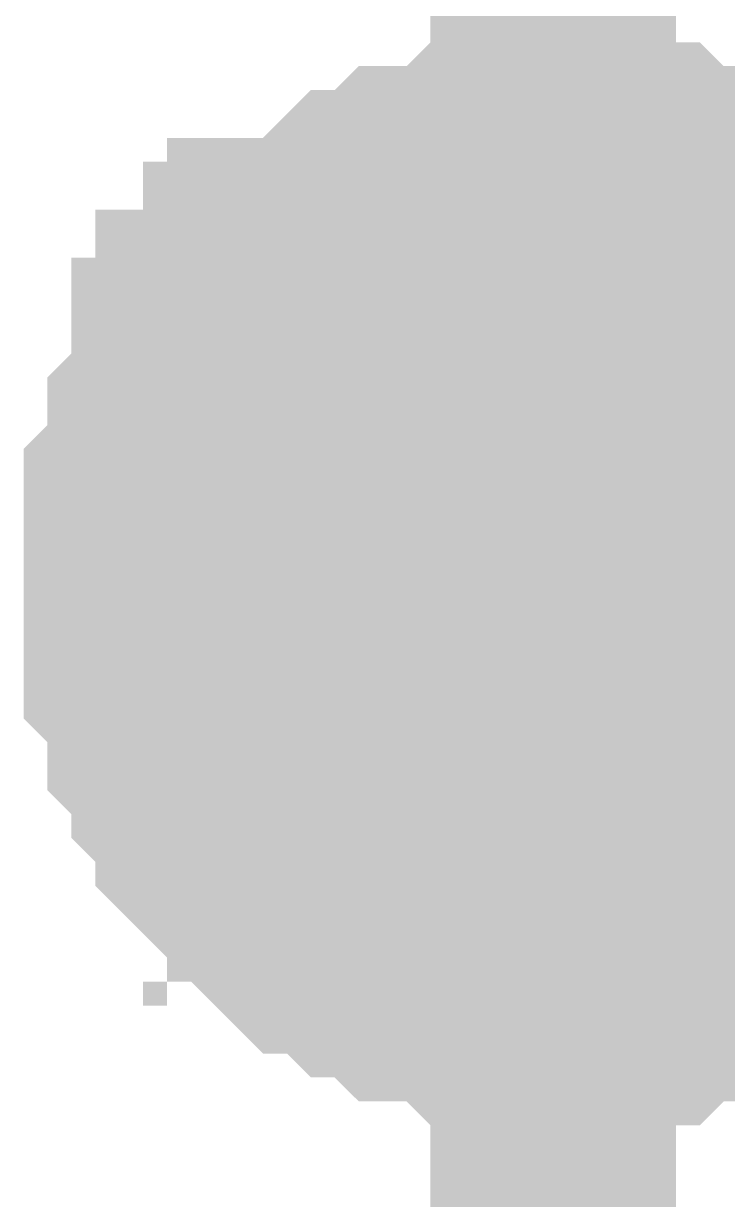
# Model space of a CAD drawing. Header units: inches. Extents: x 0 to 31.5, y 0 to 22.3.
# Drawn here: x 10.176 to 10.2098, y 2.77 to 2.8265 of the extents above; entities that cross this region are included whole.
import ezdxf

# ---------------------------------------------------------------- set-up
doc = ezdxf.new("R2010")
doc.units = ezdxf.units.IN
doc.header["$MEASUREMENT"] = 0
doc.layers.add('Sheet', color=255, linetype='Continuous')

msp = doc.modelspace()

# ---------------------------------------------------------------- linework, layer by layer
at = {"layer": 'Sheet'}
for points in [[(10.501148, 3.299748, 0.0118, 0.0118, 0), (10.201444, 3.299748, 0.0118, 0.0118, 0), (10.201444, 2.798985, 0.0118, 0.0118, 0), (10.501148, 2.798985, 0.0118, 0.0118, 0), (10.501148, 2.898908, 0.0118, 0.0118, 0)], [(10.181923, 2.798985, 0.0118, 0.0118, 0), (10.181923, 2.800134, 0.0118, 0.0118, 0), (10.181923, 2.801282, 0.0118, 0.0118, 0), (10.181923, 2.802431, 0.0118, 0.0118, 0), (10.181923, 2.80358, 0.0118, 0.0118, 0), (10.183071, 2.804728, 0.0118, 0.0118, 0), (10.183071, 2.804728, 0.0118, 0.0118, 0), (10.183071, 2.805877, 0.0118, 0.0118, 0), (10.183071, 2.807025, 0.0118, 0.0118, 0), (10.184219, 2.808174, 0.0118, 0.0118, 0), (10.184219, 2.809322, 0.0118, 0.0118, 0), (10.185367, 2.809322, 0.0118, 0.0118, 0), (10.185367, 2.810471, 0.0118, 0.0118, 0), (10.185367, 2.811619, 0.0118, 0.0118, 0), (10.186516, 2.811619, 0.0118, 0.0118, 0), (10.187664, 2.812768, 0.0118, 0.0118, 0), (10.187664, 2.813916, 0.0118, 0.0118, 0), (10.188812, 2.813916, 0.0118, 0.0118, 0), (10.188812, 2.815065, 0.0118, 0.0118, 0), (10.189961, 2.815065, 0.0118, 0.0118, 0), (10.191109, 2.816213, 0.0118, 0.0118, 0), (10.191109, 2.816213, 0.0118, 0.0118, 0), (10.192257, 2.817362, 0.0118, 0.0118, 0), (10.193406, 2.817362, 0.0118, 0.0118, 0), (10.194554, 2.818511, 0.0118, 0.0118, 0), (10.194554, 2.818511, 0.0118, 0.0118, 0), (10.195702, 2.818511, 0.0118, 0.0118, 0), (10.19685, 2.818511, 0.0118, 0.0118, 0), (10.197999, 2.819659, 0.0118, 0.0118, 0), (10.199147, 2.819659, 0.0118, 0.0118, 0), (10.199147, 2.819659, 0.0118, 0.0118, 0), (10.200295, 2.819659, 0.0118, 0.0118, 0), (10.201444, 2.819659, 0.0118, 0.0118, 0)], [(10.181923, 2.798985, 0.0118, 0.0118, 0), (10.181923, 2.800134, 0.0118, 0.0118, 0), (10.181923, 2.801282, 0.0118, 0.0118, 0), (10.181923, 2.802431, 0.0118, 0.0118, 0), (10.181923, 2.80358, 0.0118, 0.0118, 0), (10.183071, 2.804728, 0.0118, 0.0118, 0), (10.183071, 2.804728, 0.0118, 0.0118, 0), (10.183071, 2.805877, 0.0118, 0.0118, 0), (10.183071, 2.807025, 0.0118, 0.0118, 0), (10.184219, 2.808174, 0.0118, 0.0118, 0), (10.184219, 2.809322, 0.0118, 0.0118, 0), (10.185367, 2.809322, 0.0118, 0.0118, 0), (10.185367, 2.810471, 0.0118, 0.0118, 0), (10.185367, 2.811619, 0.0118, 0.0118, 0), (10.186516, 2.811619, 0.0118, 0.0118, 0), (10.187664, 2.812768, 0.0118, 0.0118, 0), (10.187664, 2.813916, 0.0118, 0.0118, 0), (10.188812, 2.813916, 0.0118, 0.0118, 0), (10.188812, 2.815065, 0.0118, 0.0118, 0), (10.189961, 2.815065, 0.0118, 0.0118, 0), (10.191109, 2.816213, 0.0118, 0.0118, 0), (10.191109, 2.816213, 0.0118, 0.0118, 0), (10.192257, 2.817362, 0.0118, 0.0118, 0), (10.193406, 2.817362, 0.0118, 0.0118, 0), (10.194554, 2.818511, 0.0118, 0.0118, 0), (10.194554, 2.818511, 0.0118, 0.0118, 0), (10.195702, 2.818511, 0.0118, 0.0118, 0), (10.19685, 2.818511, 0.0118, 0.0118, 0), (10.197999, 2.819659, 0.0118, 0.0118, 0), (10.199147, 2.819659, 0.0118, 0.0118, 0), (10.199147, 2.819659, 0.0118, 0.0118, 0), (10.200295, 2.819659, 0.0118, 0.0118, 0), (10.201444, 2.819659, 0.0118, 0.0118, 0)], [(10.181923, 2.798985, 0.0118, 0.0118, 0), (10.181923, 2.800134, 0.0118, 0.0118, 0), (10.181923, 2.801282, 0.0118, 0.0118, 0), (10.181923, 2.802431, 0.0118, 0.0118, 0), (10.181923, 2.80358, 0.0118, 0.0118, 0), (10.183071, 2.804728, 0.0118, 0.0118, 0), (10.183071, 2.804728, 0.0118, 0.0118, 0), (10.183071, 2.805877, 0.0118, 0.0118, 0), (10.183071, 2.807025, 0.0118, 0.0118, 0), (10.184219, 2.808174, 0.0118, 0.0118, 0), (10.184219, 2.809322, 0.0118, 0.0118, 0), (10.185367, 2.809322, 0.0118, 0.0118, 0), (10.185367, 2.810471, 0.0118, 0.0118, 0), (10.185367, 2.811619, 0.0118, 0.0118, 0), (10.186516, 2.811619, 0.0118, 0.0118, 0), (10.187664, 2.812768, 0.0118, 0.0118, 0), (10.187664, 2.813916, 0.0118, 0.0118, 0), (10.188812, 2.813916, 0.0118, 0.0118, 0), (10.188812, 2.815065, 0.0118, 0.0118, 0), (10.189961, 2.815065, 0.0118, 0.0118, 0), (10.191109, 2.816213, 0.0118, 0.0118, 0), (10.191109, 2.816213, 0.0118, 0.0118, 0), (10.192257, 2.817362, 0.0118, 0.0118, 0), (10.193406, 2.817362, 0.0118, 0.0118, 0), (10.194554, 2.818511, 0.0118, 0.0118, 0), (10.194554, 2.818511, 0.0118, 0.0118, 0), (10.195702, 2.818511, 0.0118, 0.0118, 0), (10.19685, 2.818511, 0.0118, 0.0118, 0), (10.197999, 2.819659, 0.0118, 0.0118, 0), (10.199147, 2.819659, 0.0118, 0.0118, 0), (10.199147, 2.819659, 0.0118, 0.0118, 0), (10.200295, 2.819659, 0.0118, 0.0118, 0), (10.201444, 2.819659, 0.0118, 0.0118, 0)], [(10.181923, 2.798985, 0.0118, 0.0118, 0), (10.181923, 2.800134, 0.0118, 0.0118, 0), (10.181923, 2.801282, 0.0118, 0.0118, 0), (10.181923, 2.802431, 0.0118, 0.0118, 0), (10.181923, 2.80358, 0.0118, 0.0118, 0), (10.183071, 2.804728, 0.0118, 0.0118, 0), (10.183071, 2.804728, 0.0118, 0.0118, 0), (10.183071, 2.805877, 0.0118, 0.0118, 0), (10.183071, 2.807025, 0.0118, 0.0118, 0), (10.184219, 2.808174, 0.0118, 0.0118, 0), (10.184219, 2.809322, 0.0118, 0.0118, 0), (10.185367, 2.809322, 0.0118, 0.0118, 0), (10.185367, 2.810471, 0.0118, 0.0118, 0), (10.185367, 2.811619, 0.0118, 0.0118, 0), (10.186516, 2.811619, 0.0118, 0.0118, 0), (10.187664, 2.812768, 0.0118, 0.0118, 0), (10.187664, 2.813916, 0.0118, 0.0118, 0), (10.188812, 2.813916, 0.0118, 0.0118, 0), (10.188812, 2.815065, 0.0118, 0.0118, 0), (10.189961, 2.815065, 0.0118, 0.0118, 0), (10.191109, 2.816213, 0.0118, 0.0118, 0), (10.191109, 2.816213, 0.0118, 0.0118, 0), (10.192257, 2.817362, 0.0118, 0.0118, 0), (10.193406, 2.817362, 0.0118, 0.0118, 0), (10.194554, 2.818511, 0.0118, 0.0118, 0), (10.194554, 2.818511, 0.0118, 0.0118, 0), (10.195702, 2.818511, 0.0118, 0.0118, 0), (10.19685, 2.818511, 0.0118, 0.0118, 0), (10.197999, 2.819659, 0.0118, 0.0118, 0), (10.199147, 2.819659, 0.0118, 0.0118, 0), (10.199147, 2.819659, 0.0118, 0.0118, 0), (10.200295, 2.819659, 0.0118, 0.0118, 0), (10.201444, 2.819659, 0.0118, 0.0118, 0)], [(10.201444, 2.819659, 0.0118, 0.0118, 0), (10.201444, 2.819659, 0.0118, 0.0118, 0)], [(10.201444, 2.819659, 0.0118, 0.0118, 0), (10.202592, 2.819659, 0.0118, 0.0118, 0), (10.20374, 2.819659, 0.0118, 0.0118, 0), (10.204888, 2.819659, 0.0118, 0.0118, 0), (10.206037, 2.819659, 0.0118, 0.0118, 0), (10.207185, 2.818511, 0.0118, 0.0118, 0), (10.207185, 2.818511, 0.0118, 0.0118, 0), (10.208333, 2.818511, 0.0118, 0.0118, 0), (10.209482, 2.818511, 0.0118, 0.0118, 0), (10.21063, 2.817362, 0.0118, 0.0118, 0), (10.211778, 2.817362, 0.0118, 0.0118, 0), (10.211778, 2.816213, 0.0118, 0.0118, 0), (10.212927, 2.816213, 0.0118, 0.0118, 0), (10.214075, 2.815065, 0.0118, 0.0118, 0), (10.214075, 2.815065, 0.0118, 0.0118, 0), (10.215223, 2.813916, 0.0118, 0.0118, 0), (10.216371, 2.813916, 0.0118, 0.0118, 0)], [(10.201444, 2.819659, 0.0118, 0.0118, 0), (10.201444, 2.819659, 0.0118, 0.0118, 0)], [(10.201444, 2.819659, 0.0118, 0.0118, 0), (10.202592, 2.819659, 0.0118, 0.0118, 0), (10.20374, 2.819659, 0.0118, 0.0118, 0), (10.204888, 2.819659, 0.0118, 0.0118, 0), (10.206037, 2.819659, 0.0118, 0.0118, 0), (10.207185, 2.818511, 0.0118, 0.0118, 0), (10.207185, 2.818511, 0.0118, 0.0118, 0), (10.208333, 2.818511, 0.0118, 0.0118, 0), (10.209482, 2.818511, 0.0118, 0.0118, 0), (10.21063, 2.817362, 0.0118, 0.0118, 0), (10.211778, 2.817362, 0.0118, 0.0118, 0), (10.211778, 2.816213, 0.0118, 0.0118, 0), (10.212927, 2.816213, 0.0118, 0.0118, 0), (10.214075, 2.815065, 0.0118, 0.0118, 0), (10.214075, 2.815065, 0.0118, 0.0118, 0), (10.215223, 2.813916, 0.0118, 0.0118, 0), (10.216371, 2.813916, 0.0118, 0.0118, 0)], [(10.201444, 2.819659, 0.0118, 0.0118, 0), (10.201444, 2.819659, 0.0118, 0.0118, 0)], [(10.201444, 2.819659, 0.0118, 0.0118, 0), (10.202592, 2.819659, 0.0118, 0.0118, 0), (10.20374, 2.819659, 0.0118, 0.0118, 0), (10.204888, 2.819659, 0.0118, 0.0118, 0), (10.206037, 2.819659, 0.0118, 0.0118, 0), (10.207185, 2.818511, 0.0118, 0.0118, 0), (10.207185, 2.818511, 0.0118, 0.0118, 0), (10.208333, 2.818511, 0.0118, 0.0118, 0), (10.209482, 2.818511, 0.0118, 0.0118, 0), (10.21063, 2.817362, 0.0118, 0.0118, 0), (10.211778, 2.817362, 0.0118, 0.0118, 0), (10.211778, 2.816213, 0.0118, 0.0118, 0), (10.212927, 2.816213, 0.0118, 0.0118, 0), (10.214075, 2.815065, 0.0118, 0.0118, 0), (10.214075, 2.815065, 0.0118, 0.0118, 0), (10.215223, 2.813916, 0.0118, 0.0118, 0), (10.216371, 2.813916, 0.0118, 0.0118, 0)], [(10.201444, 2.819659, 0.0118, 0.0118, 0), (10.201444, 2.819659, 0.0118, 0.0118, 0)], [(10.201444, 2.819659, 0.0118, 0.0118, 0), (10.202592, 2.819659, 0.0118, 0.0118, 0), (10.20374, 2.819659, 0.0118, 0.0118, 0), (10.204888, 2.819659, 0.0118, 0.0118, 0), (10.206037, 2.819659, 0.0118, 0.0118, 0), (10.207185, 2.818511, 0.0118, 0.0118, 0), (10.207185, 2.818511, 0.0118, 0.0118, 0), (10.208333, 2.818511, 0.0118, 0.0118, 0), (10.209482, 2.818511, 0.0118, 0.0118, 0), (10.21063, 2.817362, 0.0118, 0.0118, 0), (10.211778, 2.817362, 0.0118, 0.0118, 0), (10.211778, 2.816213, 0.0118, 0.0118, 0), (10.212927, 2.816213, 0.0118, 0.0118, 0), (10.214075, 2.815065, 0.0118, 0.0118, 0), (10.214075, 2.815065, 0.0118, 0.0118, 0), (10.215223, 2.813916, 0.0118, 0.0118, 0), (10.216371, 2.813916, 0.0118, 0.0118, 0)], [(10.181923, 2.798985, 0.0039, 0.0039, 0), (10.181923, 2.800134, 0.0039, 0.0039, 0), (10.181923, 2.801282, 0.0039, 0.0039, 0), (10.181923, 2.802431, 0.0039, 0.0039, 0), (10.181923, 2.80358, 0.0039, 0.0039, 0), (10.183071, 2.804728, 0.0039, 0.0039, 0), (10.183071, 2.804728, 0.0039, 0.0039, 0), (10.183071, 2.805877, 0.0039, 0.0039, 0), (10.183071, 2.807025, 0.0039, 0.0039, 0), (10.184219, 2.808174, 0.0039, 0.0039, 0), (10.184219, 2.809322, 0.0039, 0.0039, 0), (10.185367, 2.809322, 0.0039, 0.0039, 0), (10.185367, 2.810471, 0.0039, 0.0039, 0), (10.185367, 2.811619, 0.0039, 0.0039, 0), (10.186516, 2.811619, 0.0039, 0.0039, 0), (10.187664, 2.812768, 0.0039, 0.0039, 0), (10.187664, 2.813916, 0.0039, 0.0039, 0), (10.188812, 2.813916, 0.0039, 0.0039, 0), (10.188812, 2.815065, 0.0039, 0.0039, 0), (10.189961, 2.815065, 0.0039, 0.0039, 0), (10.191109, 2.816213, 0.0039, 0.0039, 0), (10.191109, 2.816213, 0.0039, 0.0039, 0), (10.192257, 2.817362, 0.0039, 0.0039, 0), (10.193406, 2.817362, 0.0039, 0.0039, 0), (10.194554, 2.818511, 0.0039, 0.0039, 0), (10.194554, 2.818511, 0.0039, 0.0039, 0), (10.195702, 2.818511, 0.0039, 0.0039, 0), (10.19685, 2.818511, 0.0039, 0.0039, 0), (10.197999, 2.819659, 0.0039, 0.0039, 0), (10.199147, 2.819659, 0.0039, 0.0039, 0), (10.199147, 2.819659, 0.0039, 0.0039, 0), (10.200295, 2.819659, 0.0039, 0.0039, 0), (10.201444, 2.819659, 0.0039, 0.0039, 0)], [(10.181923, 2.798985, 0.0039, 0.0039, 0), (10.181923, 2.800134, 0.0039, 0.0039, 0), (10.181923, 2.801282, 0.0039, 0.0039, 0), (10.181923, 2.802431, 0.0039, 0.0039, 0), (10.181923, 2.80358, 0.0039, 0.0039, 0), (10.183071, 2.804728, 0.0039, 0.0039, 0), (10.183071, 2.804728, 0.0039, 0.0039, 0), (10.183071, 2.805877, 0.0039, 0.0039, 0), (10.183071, 2.807025, 0.0039, 0.0039, 0), (10.184219, 2.808174, 0.0039, 0.0039, 0), (10.184219, 2.809322, 0.0039, 0.0039, 0), (10.185367, 2.809322, 0.0039, 0.0039, 0), (10.185367, 2.810471, 0.0039, 0.0039, 0), (10.185367, 2.811619, 0.0039, 0.0039, 0), (10.186516, 2.811619, 0.0039, 0.0039, 0), (10.187664, 2.812768, 0.0039, 0.0039, 0), (10.187664, 2.813916, 0.0039, 0.0039, 0), (10.188812, 2.813916, 0.0039, 0.0039, 0), (10.188812, 2.815065, 0.0039, 0.0039, 0), (10.189961, 2.815065, 0.0039, 0.0039, 0), (10.191109, 2.816213, 0.0039, 0.0039, 0), (10.191109, 2.816213, 0.0039, 0.0039, 0), (10.192257, 2.817362, 0.0039, 0.0039, 0), (10.193406, 2.817362, 0.0039, 0.0039, 0), (10.194554, 2.818511, 0.0039, 0.0039, 0), (10.194554, 2.818511, 0.0039, 0.0039, 0), (10.195702, 2.818511, 0.0039, 0.0039, 0), (10.19685, 2.818511, 0.0039, 0.0039, 0), (10.197999, 2.819659, 0.0039, 0.0039, 0), (10.199147, 2.819659, 0.0039, 0.0039, 0), (10.199147, 2.819659, 0.0039, 0.0039, 0), (10.200295, 2.819659, 0.0039, 0.0039, 0), (10.201444, 2.819659, 0.0039, 0.0039, 0)], [(10.181923, 2.798985, 0.0039, 0.0039, 0), (10.181923, 2.800134, 0.0039, 0.0039, 0), (10.181923, 2.801282, 0.0039, 0.0039, 0), (10.181923, 2.802431, 0.0039, 0.0039, 0), (10.181923, 2.80358, 0.0039, 0.0039, 0), (10.183071, 2.804728, 0.0039, 0.0039, 0), (10.183071, 2.804728, 0.0039, 0.0039, 0), (10.183071, 2.805877, 0.0039, 0.0039, 0), (10.183071, 2.807025, 0.0039, 0.0039, 0), (10.184219, 2.808174, 0.0039, 0.0039, 0), (10.184219, 2.809322, 0.0039, 0.0039, 0), (10.185367, 2.809322, 0.0039, 0.0039, 0), (10.185367, 2.810471, 0.0039, 0.0039, 0), (10.185367, 2.811619, 0.0039, 0.0039, 0), (10.186516, 2.811619, 0.0039, 0.0039, 0), (10.187664, 2.812768, 0.0039, 0.0039, 0), (10.187664, 2.813916, 0.0039, 0.0039, 0), (10.188812, 2.813916, 0.0039, 0.0039, 0), (10.188812, 2.815065, 0.0039, 0.0039, 0), (10.189961, 2.815065, 0.0039, 0.0039, 0), (10.191109, 2.816213, 0.0039, 0.0039, 0), (10.191109, 2.816213, 0.0039, 0.0039, 0), (10.192257, 2.817362, 0.0039, 0.0039, 0), (10.193406, 2.817362, 0.0039, 0.0039, 0), (10.194554, 2.818511, 0.0039, 0.0039, 0), (10.194554, 2.818511, 0.0039, 0.0039, 0), (10.195702, 2.818511, 0.0039, 0.0039, 0), (10.19685, 2.818511, 0.0039, 0.0039, 0), (10.197999, 2.819659, 0.0039, 0.0039, 0), (10.199147, 2.819659, 0.0039, 0.0039, 0), (10.199147, 2.819659, 0.0039, 0.0039, 0), (10.200295, 2.819659, 0.0039, 0.0039, 0), (10.201444, 2.819659, 0.0039, 0.0039, 0)], [(10.181923, 2.798985, 0.0039, 0.0039, 0), (10.181923, 2.800134, 0.0039, 0.0039, 0), (10.181923, 2.801282, 0.0039, 0.0039, 0), (10.181923, 2.802431, 0.0039, 0.0039, 0), (10.181923, 2.80358, 0.0039, 0.0039, 0), (10.183071, 2.804728, 0.0039, 0.0039, 0), (10.183071, 2.804728, 0.0039, 0.0039, 0), (10.183071, 2.805877, 0.0039, 0.0039, 0), (10.183071, 2.807025, 0.0039, 0.0039, 0), (10.184219, 2.808174, 0.0039, 0.0039, 0), (10.184219, 2.809322, 0.0039, 0.0039, 0), (10.185367, 2.809322, 0.0039, 0.0039, 0), (10.185367, 2.810471, 0.0039, 0.0039, 0), (10.185367, 2.811619, 0.0039, 0.0039, 0), (10.186516, 2.811619, 0.0039, 0.0039, 0), (10.187664, 2.812768, 0.0039, 0.0039, 0), (10.187664, 2.813916, 0.0039, 0.0039, 0), (10.188812, 2.813916, 0.0039, 0.0039, 0), (10.188812, 2.815065, 0.0039, 0.0039, 0), (10.189961, 2.815065, 0.0039, 0.0039, 0), (10.191109, 2.816213, 0.0039, 0.0039, 0), (10.191109, 2.816213, 0.0039, 0.0039, 0), (10.192257, 2.817362, 0.0039, 0.0039, 0), (10.193406, 2.817362, 0.0039, 0.0039, 0), (10.194554, 2.818511, 0.0039, 0.0039, 0), (10.194554, 2.818511, 0.0039, 0.0039, 0), (10.195702, 2.818511, 0.0039, 0.0039, 0), (10.19685, 2.818511, 0.0039, 0.0039, 0), (10.197999, 2.819659, 0.0039, 0.0039, 0), (10.199147, 2.819659, 0.0039, 0.0039, 0), (10.199147, 2.819659, 0.0039, 0.0039, 0), (10.200295, 2.819659, 0.0039, 0.0039, 0), (10.201444, 2.819659, 0.0039, 0.0039, 0)], [(10.201444, 2.819659, 0.0039, 0.0039, 0), (10.201444, 2.819659, 0.0039, 0.0039, 0)], [(10.201444, 2.819659, 0.0039, 0.0039, 0), (10.202592, 2.819659, 0.0039, 0.0039, 0), (10.20374, 2.819659, 0.0039, 0.0039, 0), (10.204888, 2.819659, 0.0039, 0.0039, 0), (10.206037, 2.819659, 0.0039, 0.0039, 0), (10.207185, 2.818511, 0.0039, 0.0039, 0), (10.207185, 2.818511, 0.0039, 0.0039, 0), (10.208333, 2.818511, 0.0039, 0.0039, 0), (10.209482, 2.818511, 0.0039, 0.0039, 0), (10.21063, 2.817362, 0.0039, 0.0039, 0), (10.211778, 2.817362, 0.0039, 0.0039, 0)], [(10.201444, 2.819659, 0.0039, 0.0039, 0), (10.201444, 2.819659, 0.0039, 0.0039, 0)], [(10.201444, 2.819659, 0.0039, 0.0039, 0), (10.202592, 2.819659, 0.0039, 0.0039, 0), (10.20374, 2.819659, 0.0039, 0.0039, 0), (10.204888, 2.819659, 0.0039, 0.0039, 0), (10.206037, 2.819659, 0.0039, 0.0039, 0), (10.207185, 2.818511, 0.0039, 0.0039, 0), (10.207185, 2.818511, 0.0039, 0.0039, 0), (10.208333, 2.818511, 0.0039, 0.0039, 0), (10.209482, 2.818511, 0.0039, 0.0039, 0), (10.21063, 2.817362, 0.0039, 0.0039, 0), (10.211778, 2.817362, 0.0039, 0.0039, 0)], [(10.201444, 2.819659, 0.0039, 0.0039, 0), (10.201444, 2.819659, 0.0039, 0.0039, 0)], [(10.201444, 2.819659, 0.0039, 0.0039, 0), (10.202592, 2.819659, 0.0039, 0.0039, 0), (10.20374, 2.819659, 0.0039, 0.0039, 0), (10.204888, 2.819659, 0.0039, 0.0039, 0), (10.206037, 2.819659, 0.0039, 0.0039, 0), (10.207185, 2.818511, 0.0039, 0.0039, 0), (10.207185, 2.818511, 0.0039, 0.0039, 0), (10.208333, 2.818511, 0.0039, 0.0039, 0), (10.209482, 2.818511, 0.0039, 0.0039, 0), (10.21063, 2.817362, 0.0039, 0.0039, 0), (10.211778, 2.817362, 0.0039, 0.0039, 0)], [(10.201444, 2.819659, 0.0039, 0.0039, 0), (10.201444, 2.819659, 0.0039, 0.0039, 0)], [(10.201444, 2.819659, 0.0039, 0.0039, 0), (10.202592, 2.819659, 0.0039, 0.0039, 0), (10.20374, 2.819659, 0.0039, 0.0039, 0), (10.204888, 2.819659, 0.0039, 0.0039, 0), (10.206037, 2.819659, 0.0039, 0.0039, 0), (10.207185, 2.818511, 0.0039, 0.0039, 0), (10.207185, 2.818511, 0.0039, 0.0039, 0), (10.208333, 2.818511, 0.0039, 0.0039, 0), (10.209482, 2.818511, 0.0039, 0.0039, 0), (10.21063, 2.817362, 0.0039, 0.0039, 0), (10.211778, 2.817362, 0.0039, 0.0039, 0)], [(10.201444, 2.77946, 0.0118, 0.0118, 0), (10.200295, 2.77946, 0.0118, 0.0118, 0), (10.199147, 2.77946, 0.0118, 0.0118, 0), (10.199147, 2.77946, 0.0118, 0.0118, 0), (10.197999, 2.77946, 0.0118, 0.0118, 0), (10.19685, 2.780609, 0.0118, 0.0118, 0), (10.195702, 2.780609, 0.0118, 0.0118, 0), (10.194554, 2.780609, 0.0118, 0.0118, 0), (10.194554, 2.780609, 0.0118, 0.0118, 0), (10.193406, 2.781757, 0.0118, 0.0118, 0), (10.192257, 2.781757, 0.0118, 0.0118, 0), (10.191109, 2.782906, 0.0118, 0.0118, 0), (10.191109, 2.782906, 0.0118, 0.0118, 0), (10.189961, 2.782906, 0.0118, 0.0118, 0), (10.188812, 2.784054, 0.0118, 0.0118, 0), (10.188812, 2.785203, 0.0118, 0.0118, 0), (10.187664, 2.785203, 0.0118, 0.0118, 0), (10.187664, 2.786351, 0.0118, 0.0118, 0), (10.186516, 2.786351, 0.0118, 0.0118, 0), (10.185367, 2.7875, 0.0118, 0.0118, 0), (10.185367, 2.788649, 0.0118, 0.0118, 0), (10.185367, 2.788649, 0.0118, 0.0118, 0), (10.184219, 2.789797, 0.0118, 0.0118, 0), (10.184219, 2.790946, 0.0118, 0.0118, 0), (10.183071, 2.792094, 0.0118, 0.0118, 0), (10.183071, 2.792094, 0.0118, 0.0118, 0), (10.183071, 2.793243, 0.0118, 0.0118, 0), (10.183071, 2.794391, 0.0118, 0.0118, 0), (10.181923, 2.79554, 0.0118, 0.0118, 0), (10.181923, 2.796688, 0.0118, 0.0118, 0), (10.181923, 2.796688, 0.0118, 0.0118, 0), (10.181923, 2.797837, 0.0118, 0.0118, 0), (10.181923, 2.798985, 0.0118, 0.0118, 0)], [(10.181923, 2.798985, 0.0118, 0.0118, 0), (10.181923, 2.798985, 0.0118, 0.0118, 0)], [(10.201444, 2.77946, 0.0118, 0.0118, 0), (10.200295, 2.77946, 0.0118, 0.0118, 0), (10.199147, 2.77946, 0.0118, 0.0118, 0), (10.199147, 2.77946, 0.0118, 0.0118, 0), (10.197999, 2.77946, 0.0118, 0.0118, 0), (10.19685, 2.780609, 0.0118, 0.0118, 0), (10.195702, 2.780609, 0.0118, 0.0118, 0), (10.194554, 2.780609, 0.0118, 0.0118, 0), (10.194554, 2.780609, 0.0118, 0.0118, 0), (10.193406, 2.781757, 0.0118, 0.0118, 0), (10.192257, 2.781757, 0.0118, 0.0118, 0), (10.191109, 2.782906, 0.0118, 0.0118, 0), (10.191109, 2.782906, 0.0118, 0.0118, 0), (10.189961, 2.782906, 0.0118, 0.0118, 0), (10.188812, 2.784054, 0.0118, 0.0118, 0), (10.188812, 2.785203, 0.0118, 0.0118, 0), (10.187664, 2.785203, 0.0118, 0.0118, 0), (10.187664, 2.786351, 0.0118, 0.0118, 0), (10.186516, 2.786351, 0.0118, 0.0118, 0), (10.185367, 2.7875, 0.0118, 0.0118, 0), (10.185367, 2.788649, 0.0118, 0.0118, 0), (10.185367, 2.788649, 0.0118, 0.0118, 0), (10.184219, 2.789797, 0.0118, 0.0118, 0), (10.184219, 2.790946, 0.0118, 0.0118, 0), (10.183071, 2.792094, 0.0118, 0.0118, 0), (10.183071, 2.792094, 0.0118, 0.0118, 0), (10.183071, 2.793243, 0.0118, 0.0118, 0), (10.183071, 2.794391, 0.0118, 0.0118, 0), (10.181923, 2.79554, 0.0118, 0.0118, 0), (10.181923, 2.796688, 0.0118, 0.0118, 0), (10.181923, 2.796688, 0.0118, 0.0118, 0), (10.181923, 2.797837, 0.0118, 0.0118, 0), (10.181923, 2.798985, 0.0118, 0.0118, 0)], [(10.181923, 2.798985, 0.0118, 0.0118, 0), (10.181923, 2.798985, 0.0118, 0.0118, 0)], [(10.201444, 2.77946, 0.0118, 0.0118, 0), (10.200295, 2.77946, 0.0118, 0.0118, 0), (10.199147, 2.77946, 0.0118, 0.0118, 0), (10.199147, 2.77946, 0.0118, 0.0118, 0), (10.197999, 2.77946, 0.0118, 0.0118, 0), (10.19685, 2.780609, 0.0118, 0.0118, 0), (10.195702, 2.780609, 0.0118, 0.0118, 0), (10.194554, 2.780609, 0.0118, 0.0118, 0), (10.194554, 2.780609, 0.0118, 0.0118, 0), (10.193406, 2.781757, 0.0118, 0.0118, 0), (10.192257, 2.781757, 0.0118, 0.0118, 0), (10.191109, 2.782906, 0.0118, 0.0118, 0), (10.191109, 2.782906, 0.0118, 0.0118, 0), (10.189961, 2.782906, 0.0118, 0.0118, 0), (10.188812, 2.784054, 0.0118, 0.0118, 0), (10.188812, 2.785203, 0.0118, 0.0118, 0), (10.187664, 2.785203, 0.0118, 0.0118, 0), (10.187664, 2.786351, 0.0118, 0.0118, 0), (10.186516, 2.786351, 0.0118, 0.0118, 0), (10.185367, 2.7875, 0.0118, 0.0118, 0), (10.185367, 2.788649, 0.0118, 0.0118, 0), (10.185367, 2.788649, 0.0118, 0.0118, 0), (10.184219, 2.789797, 0.0118, 0.0118, 0), (10.184219, 2.790946, 0.0118, 0.0118, 0), (10.183071, 2.792094, 0.0118, 0.0118, 0), (10.183071, 2.792094, 0.0118, 0.0118, 0), (10.183071, 2.793243, 0.0118, 0.0118, 0), (10.183071, 2.794391, 0.0118, 0.0118, 0), (10.181923, 2.79554, 0.0118, 0.0118, 0), (10.181923, 2.796688, 0.0118, 0.0118, 0), (10.181923, 2.796688, 0.0118, 0.0118, 0), (10.181923, 2.797837, 0.0118, 0.0118, 0), (10.181923, 2.798985, 0.0118, 0.0118, 0)], [(10.181923, 2.798985, 0.0118, 0.0118, 0), (10.181923, 2.798985, 0.0118, 0.0118, 0)], [(10.201444, 2.77946, 0.0118, 0.0118, 0), (10.200295, 2.77946, 0.0118, 0.0118, 0), (10.199147, 2.77946, 0.0118, 0.0118, 0), (10.199147, 2.77946, 0.0118, 0.0118, 0), (10.197999, 2.77946, 0.0118, 0.0118, 0), (10.19685, 2.780609, 0.0118, 0.0118, 0), (10.195702, 2.780609, 0.0118, 0.0118, 0), (10.194554, 2.780609, 0.0118, 0.0118, 0), (10.194554, 2.780609, 0.0118, 0.0118, 0), (10.193406, 2.781757, 0.0118, 0.0118, 0), (10.192257, 2.781757, 0.0118, 0.0118, 0), (10.191109, 2.782906, 0.0118, 0.0118, 0), (10.191109, 2.782906, 0.0118, 0.0118, 0), (10.189961, 2.782906, 0.0118, 0.0118, 0), (10.188812, 2.784054, 0.0118, 0.0118, 0), (10.188812, 2.785203, 0.0118, 0.0118, 0), (10.187664, 2.785203, 0.0118, 0.0118, 0), (10.187664, 2.786351, 0.0118, 0.0118, 0), (10.186516, 2.786351, 0.0118, 0.0118, 0), (10.185367, 2.7875, 0.0118, 0.0118, 0), (10.185367, 2.788649, 0.0118, 0.0118, 0), (10.185367, 2.788649, 0.0118, 0.0118, 0), (10.184219, 2.789797, 0.0118, 0.0118, 0), (10.184219, 2.790946, 0.0118, 0.0118, 0), (10.183071, 2.792094, 0.0118, 0.0118, 0), (10.183071, 2.792094, 0.0118, 0.0118, 0), (10.183071, 2.793243, 0.0118, 0.0118, 0), (10.183071, 2.794391, 0.0118, 0.0118, 0), (10.181923, 2.79554, 0.0118, 0.0118, 0), (10.181923, 2.796688, 0.0118, 0.0118, 0), (10.181923, 2.796688, 0.0118, 0.0118, 0), (10.181923, 2.797837, 0.0118, 0.0118, 0), (10.181923, 2.798985, 0.0118, 0.0118, 0)], [(10.181923, 2.798985, 0.0118, 0.0118, 0), (10.181923, 2.798985, 0.0118, 0.0118, 0)], [(10.201444, 2.798985, 0.0118, 0.0118, 0), (10.201444, 2.699063, 0.0118, 0.0118, 0)], [(10.201444, 2.77946, 0.0039, 0.0039, 0), (10.200295, 2.77946, 0.0039, 0.0039, 0), (10.199147, 2.77946, 0.0039, 0.0039, 0), (10.199147, 2.77946, 0.0039, 0.0039, 0), (10.197999, 2.77946, 0.0039, 0.0039, 0), (10.19685, 2.780609, 0.0039, 0.0039, 0), (10.195702, 2.780609, 0.0039, 0.0039, 0), (10.194554, 2.780609, 0.0039, 0.0039, 0), (10.194554, 2.780609, 0.0039, 0.0039, 0), (10.193406, 2.781757, 0.0039, 0.0039, 0), (10.192257, 2.781757, 0.0039, 0.0039, 0), (10.191109, 2.782906, 0.0039, 0.0039, 0), (10.191109, 2.782906, 0.0039, 0.0039, 0), (10.189961, 2.782906, 0.0039, 0.0039, 0), (10.188812, 2.784054, 0.0039, 0.0039, 0), (10.188812, 2.785203, 0.0039, 0.0039, 0), (10.187664, 2.785203, 0.0039, 0.0039, 0), (10.187664, 2.786351, 0.0039, 0.0039, 0), (10.186516, 2.786351, 0.0039, 0.0039, 0), (10.185367, 2.7875, 0.0039, 0.0039, 0), (10.185367, 2.788649, 0.0039, 0.0039, 0), (10.185367, 2.788649, 0.0039, 0.0039, 0), (10.184219, 2.789797, 0.0039, 0.0039, 0), (10.184219, 2.790946, 0.0039, 0.0039, 0), (10.183071, 2.792094, 0.0039, 0.0039, 0), (10.183071, 2.792094, 0.0039, 0.0039, 0), (10.183071, 2.793243, 0.0039, 0.0039, 0), (10.183071, 2.794391, 0.0039, 0.0039, 0), (10.181923, 2.79554, 0.0039, 0.0039, 0), (10.181923, 2.796688, 0.0039, 0.0039, 0), (10.181923, 2.796688, 0.0039, 0.0039, 0), (10.181923, 2.797837, 0.0039, 0.0039, 0), (10.181923, 2.798985, 0.0039, 0.0039, 0)], [(10.181923, 2.798985, 0.0039, 0.0039, 0), (10.181923, 2.798985, 0.0039, 0.0039, 0)], [(10.201444, 2.77946, 0.0039, 0.0039, 0), (10.200295, 2.77946, 0.0039, 0.0039, 0), (10.199147, 2.77946, 0.0039, 0.0039, 0), (10.199147, 2.77946, 0.0039, 0.0039, 0), (10.197999, 2.77946, 0.0039, 0.0039, 0), (10.19685, 2.780609, 0.0039, 0.0039, 0), (10.195702, 2.780609, 0.0039, 0.0039, 0), (10.194554, 2.780609, 0.0039, 0.0039, 0), (10.194554, 2.780609, 0.0039, 0.0039, 0), (10.193406, 2.781757, 0.0039, 0.0039, 0), (10.192257, 2.781757, 0.0039, 0.0039, 0), (10.191109, 2.782906, 0.0039, 0.0039, 0), (10.191109, 2.782906, 0.0039, 0.0039, 0), (10.189961, 2.782906, 0.0039, 0.0039, 0), (10.188812, 2.784054, 0.0039, 0.0039, 0), (10.188812, 2.785203, 0.0039, 0.0039, 0), (10.187664, 2.785203, 0.0039, 0.0039, 0), (10.187664, 2.786351, 0.0039, 0.0039, 0), (10.186516, 2.786351, 0.0039, 0.0039, 0), (10.185367, 2.7875, 0.0039, 0.0039, 0), (10.185367, 2.788649, 0.0039, 0.0039, 0), (10.185367, 2.788649, 0.0039, 0.0039, 0), (10.184219, 2.789797, 0.0039, 0.0039, 0), (10.184219, 2.790946, 0.0039, 0.0039, 0), (10.183071, 2.792094, 0.0039, 0.0039, 0), (10.183071, 2.792094, 0.0039, 0.0039, 0), (10.183071, 2.793243, 0.0039, 0.0039, 0), (10.183071, 2.794391, 0.0039, 0.0039, 0), (10.181923, 2.79554, 0.0039, 0.0039, 0), (10.181923, 2.796688, 0.0039, 0.0039, 0), (10.181923, 2.796688, 0.0039, 0.0039, 0), (10.181923, 2.797837, 0.0039, 0.0039, 0), (10.181923, 2.798985, 0.0039, 0.0039, 0)], [(10.181923, 2.798985, 0.0039, 0.0039, 0), (10.181923, 2.798985, 0.0039, 0.0039, 0)], [(10.201444, 2.77946, 0.0039, 0.0039, 0), (10.200295, 2.77946, 0.0039, 0.0039, 0), (10.199147, 2.77946, 0.0039, 0.0039, 0), (10.199147, 2.77946, 0.0039, 0.0039, 0), (10.197999, 2.77946, 0.0039, 0.0039, 0), (10.19685, 2.780609, 0.0039, 0.0039, 0), (10.195702, 2.780609, 0.0039, 0.0039, 0), (10.194554, 2.780609, 0.0039, 0.0039, 0), (10.194554, 2.780609, 0.0039, 0.0039, 0), (10.193406, 2.781757, 0.0039, 0.0039, 0), (10.192257, 2.781757, 0.0039, 0.0039, 0), (10.191109, 2.782906, 0.0039, 0.0039, 0), (10.191109, 2.782906, 0.0039, 0.0039, 0), (10.189961, 2.782906, 0.0039, 0.0039, 0), (10.188812, 2.784054, 0.0039, 0.0039, 0), (10.188812, 2.785203, 0.0039, 0.0039, 0), (10.187664, 2.785203, 0.0039, 0.0039, 0), (10.187664, 2.786351, 0.0039, 0.0039, 0), (10.186516, 2.786351, 0.0039, 0.0039, 0), (10.185367, 2.7875, 0.0039, 0.0039, 0), (10.185367, 2.788649, 0.0039, 0.0039, 0), (10.185367, 2.788649, 0.0039, 0.0039, 0), (10.184219, 2.789797, 0.0039, 0.0039, 0), (10.184219, 2.790946, 0.0039, 0.0039, 0), (10.183071, 2.792094, 0.0039, 0.0039, 0), (10.183071, 2.792094, 0.0039, 0.0039, 0), (10.183071, 2.793243, 0.0039, 0.0039, 0), (10.183071, 2.794391, 0.0039, 0.0039, 0), (10.181923, 2.79554, 0.0039, 0.0039, 0), (10.181923, 2.796688, 0.0039, 0.0039, 0), (10.181923, 2.796688, 0.0039, 0.0039, 0), (10.181923, 2.797837, 0.0039, 0.0039, 0), (10.181923, 2.798985, 0.0039, 0.0039, 0)], [(10.181923, 2.798985, 0.0039, 0.0039, 0), (10.181923, 2.798985, 0.0039, 0.0039, 0)], [(10.201444, 2.77946, 0.0039, 0.0039, 0), (10.200295, 2.77946, 0.0039, 0.0039, 0), (10.199147, 2.77946, 0.0039, 0.0039, 0), (10.199147, 2.77946, 0.0039, 0.0039, 0), (10.197999, 2.77946, 0.0039, 0.0039, 0), (10.19685, 2.780609, 0.0039, 0.0039, 0), (10.195702, 2.780609, 0.0039, 0.0039, 0), (10.194554, 2.780609, 0.0039, 0.0039, 0), (10.194554, 2.780609, 0.0039, 0.0039, 0), (10.193406, 2.781757, 0.0039, 0.0039, 0), (10.192257, 2.781757, 0.0039, 0.0039, 0), (10.191109, 2.782906, 0.0039, 0.0039, 0), (10.191109, 2.782906, 0.0039, 0.0039, 0), (10.189961, 2.782906, 0.0039, 0.0039, 0), (10.188812, 2.784054, 0.0039, 0.0039, 0), (10.188812, 2.785203, 0.0039, 0.0039, 0), (10.187664, 2.785203, 0.0039, 0.0039, 0), (10.187664, 2.786351, 0.0039, 0.0039, 0), (10.186516, 2.786351, 0.0039, 0.0039, 0), (10.185367, 2.7875, 0.0039, 0.0039, 0), (10.185367, 2.788649, 0.0039, 0.0039, 0), (10.185367, 2.788649, 0.0039, 0.0039, 0), (10.184219, 2.789797, 0.0039, 0.0039, 0), (10.184219, 2.790946, 0.0039, 0.0039, 0), (10.183071, 2.792094, 0.0039, 0.0039, 0), (10.183071, 2.792094, 0.0039, 0.0039, 0), (10.183071, 2.793243, 0.0039, 0.0039, 0), (10.183071, 2.794391, 0.0039, 0.0039, 0), (10.181923, 2.79554, 0.0039, 0.0039, 0), (10.181923, 2.796688, 0.0039, 0.0039, 0), (10.181923, 2.796688, 0.0039, 0.0039, 0), (10.181923, 2.797837, 0.0039, 0.0039, 0), (10.181923, 2.798985, 0.0039, 0.0039, 0)], [(10.181923, 2.798985, 0.0039, 0.0039, 0), (10.181923, 2.798985, 0.0039, 0.0039, 0)], [(10.216371, 2.785203, 0.0118, 0.0118, 0), (10.215223, 2.785203, 0.0118, 0.0118, 0), (10.214075, 2.784054, 0.0118, 0.0118, 0), (10.214075, 2.782906, 0.0118, 0.0118, 0), (10.212927, 2.782906, 0.0118, 0.0118, 0), (10.211778, 2.782906, 0.0118, 0.0118, 0), (10.211778, 2.781757, 0.0118, 0.0118, 0), (10.21063, 2.781757, 0.0118, 0.0118, 0), (10.209482, 2.780609, 0.0118, 0.0118, 0), (10.208333, 2.780609, 0.0118, 0.0118, 0), (10.207185, 2.780609, 0.0118, 0.0118, 0), (10.207185, 2.780609, 0.0118, 0.0118, 0), (10.206037, 2.77946, 0.0118, 0.0118, 0), (10.204888, 2.77946, 0.0118, 0.0118, 0), (10.20374, 2.77946, 0.0118, 0.0118, 0), (10.202592, 2.77946, 0.0118, 0.0118, 0), (10.201444, 2.77946, 0.0118, 0.0118, 0)], [(10.216371, 2.785203, 0.0118, 0.0118, 0), (10.215223, 2.785203, 0.0118, 0.0118, 0), (10.214075, 2.784054, 0.0118, 0.0118, 0), (10.214075, 2.782906, 0.0118, 0.0118, 0), (10.212927, 2.782906, 0.0118, 0.0118, 0), (10.211778, 2.782906, 0.0118, 0.0118, 0), (10.211778, 2.781757, 0.0118, 0.0118, 0), (10.21063, 2.781757, 0.0118, 0.0118, 0), (10.209482, 2.780609, 0.0118, 0.0118, 0), (10.208333, 2.780609, 0.0118, 0.0118, 0), (10.207185, 2.780609, 0.0118, 0.0118, 0), (10.207185, 2.780609, 0.0118, 0.0118, 0), (10.206037, 2.77946, 0.0118, 0.0118, 0), (10.204888, 2.77946, 0.0118, 0.0118, 0), (10.20374, 2.77946, 0.0118, 0.0118, 0), (10.202592, 2.77946, 0.0118, 0.0118, 0), (10.201444, 2.77946, 0.0118, 0.0118, 0)], [(10.216371, 2.785203, 0.0118, 0.0118, 0), (10.215223, 2.785203, 0.0118, 0.0118, 0), (10.214075, 2.784054, 0.0118, 0.0118, 0), (10.214075, 2.782906, 0.0118, 0.0118, 0), (10.212927, 2.782906, 0.0118, 0.0118, 0), (10.211778, 2.782906, 0.0118, 0.0118, 0), (10.211778, 2.781757, 0.0118, 0.0118, 0), (10.21063, 2.781757, 0.0118, 0.0118, 0), (10.209482, 2.780609, 0.0118, 0.0118, 0), (10.208333, 2.780609, 0.0118, 0.0118, 0), (10.207185, 2.780609, 0.0118, 0.0118, 0), (10.207185, 2.780609, 0.0118, 0.0118, 0), (10.206037, 2.77946, 0.0118, 0.0118, 0), (10.204888, 2.77946, 0.0118, 0.0118, 0), (10.20374, 2.77946, 0.0118, 0.0118, 0), (10.202592, 2.77946, 0.0118, 0.0118, 0), (10.201444, 2.77946, 0.0118, 0.0118, 0)], [(10.216371, 2.785203, 0.0118, 0.0118, 0), (10.215223, 2.785203, 0.0118, 0.0118, 0), (10.214075, 2.784054, 0.0118, 0.0118, 0), (10.214075, 2.782906, 0.0118, 0.0118, 0), (10.212927, 2.782906, 0.0118, 0.0118, 0), (10.211778, 2.782906, 0.0118, 0.0118, 0), (10.211778, 2.781757, 0.0118, 0.0118, 0), (10.21063, 2.781757, 0.0118, 0.0118, 0), (10.209482, 2.780609, 0.0118, 0.0118, 0), (10.208333, 2.780609, 0.0118, 0.0118, 0), (10.207185, 2.780609, 0.0118, 0.0118, 0), (10.207185, 2.780609, 0.0118, 0.0118, 0), (10.206037, 2.77946, 0.0118, 0.0118, 0), (10.204888, 2.77946, 0.0118, 0.0118, 0), (10.20374, 2.77946, 0.0118, 0.0118, 0), (10.202592, 2.77946, 0.0118, 0.0118, 0), (10.201444, 2.77946, 0.0118, 0.0118, 0)], [(10.211778, 2.781757, 0.0039, 0.0039, 0), (10.21063, 2.781757, 0.0039, 0.0039, 0), (10.209482, 2.780609, 0.0039, 0.0039, 0), (10.208333, 2.780609, 0.0039, 0.0039, 0), (10.207185, 2.780609, 0.0039, 0.0039, 0), (10.207185, 2.780609, 0.0039, 0.0039, 0), (10.206037, 2.77946, 0.0039, 0.0039, 0), (10.204888, 2.77946, 0.0039, 0.0039, 0), (10.20374, 2.77946, 0.0039, 0.0039, 0), (10.202592, 2.77946, 0.0039, 0.0039, 0), (10.201444, 2.77946, 0.0039, 0.0039, 0)], [(10.211778, 2.781757, 0.0039, 0.0039, 0), (10.21063, 2.781757, 0.0039, 0.0039, 0), (10.209482, 2.780609, 0.0039, 0.0039, 0), (10.208333, 2.780609, 0.0039, 0.0039, 0), (10.207185, 2.780609, 0.0039, 0.0039, 0), (10.207185, 2.780609, 0.0039, 0.0039, 0), (10.206037, 2.77946, 0.0039, 0.0039, 0), (10.204888, 2.77946, 0.0039, 0.0039, 0), (10.20374, 2.77946, 0.0039, 0.0039, 0), (10.202592, 2.77946, 0.0039, 0.0039, 0), (10.201444, 2.77946, 0.0039, 0.0039, 0)], [(10.211778, 2.781757, 0.0039, 0.0039, 0), (10.21063, 2.781757, 0.0039, 0.0039, 0), (10.209482, 2.780609, 0.0039, 0.0039, 0), (10.208333, 2.780609, 0.0039, 0.0039, 0), (10.207185, 2.780609, 0.0039, 0.0039, 0), (10.207185, 2.780609, 0.0039, 0.0039, 0), (10.206037, 2.77946, 0.0039, 0.0039, 0), (10.204888, 2.77946, 0.0039, 0.0039, 0), (10.20374, 2.77946, 0.0039, 0.0039, 0), (10.202592, 2.77946, 0.0039, 0.0039, 0), (10.201444, 2.77946, 0.0039, 0.0039, 0)], [(10.211778, 2.781757, 0.0039, 0.0039, 0), (10.21063, 2.781757, 0.0039, 0.0039, 0), (10.209482, 2.780609, 0.0039, 0.0039, 0), (10.208333, 2.780609, 0.0039, 0.0039, 0), (10.207185, 2.780609, 0.0039, 0.0039, 0), (10.207185, 2.780609, 0.0039, 0.0039, 0), (10.206037, 2.77946, 0.0039, 0.0039, 0), (10.204888, 2.77946, 0.0039, 0.0039, 0), (10.20374, 2.77946, 0.0039, 0.0039, 0), (10.202592, 2.77946, 0.0039, 0.0039, 0), (10.201444, 2.77946, 0.0039, 0.0039, 0)]]:
    msp.add_lwpolyline(points, format="xyseb", dxfattribs=at)
msp.add_lwpolyline([(10.19, 2.8, 0.02, 0.02, 1), (10.21, 2.8, 0.02, 0.02, 1)], format="xyseb", close=True, dxfattribs=at)

doc.saveas('drawing.dxf')
